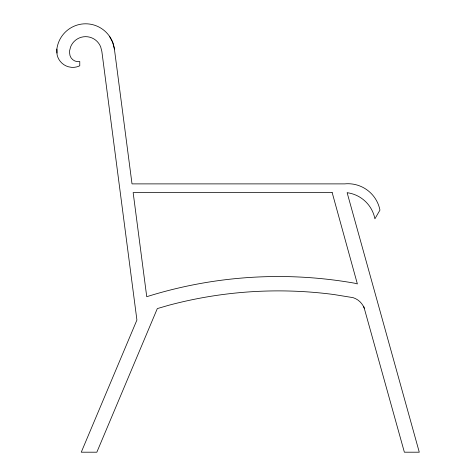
<?xml version="1.0" encoding="UTF-8"?>
<svg xmlns="http://www.w3.org/2000/svg" width="476" height="476" viewBox="0 0 476 476"><rect width="100%" height="100%" fill="white"/><g stroke="black" fill="none" stroke-linecap="round" stroke-linejoin="round"><path stroke-width="0.71" d="M114.407 49.058A29.012 29.012 0 0 0 56.87 49.058L57.096 54.811A16.071 16.071 0 0 0 68.484 66.795L71.329 67.318A16.071 16.071 0 0 0 79.772 65.777L79.772 61.529A8.598 8.598 0 0 1 69.627 53.068L69.627 50.664L70.573 46.969A16.16 16.16 0 0 1 100.704 46.969L101.858 51.473L136.915 320.033L81.259 452.2L96.842 452.2L157.318 308.585L168.801 305.253A424.961 424.961 0 0 1 333.807 294.519L353.061 297.643A17.618 17.618 0 0 1 364.253 308.216L404.374 452.2L419.279 452.2L347.135 192.726L347.647 192.768A32.642 32.642 0 0 1 374.904 218.805L379.949 210.106A32.642 32.642 0 0 0 344.678 183.885L132.013 183.885L114.407 49.058L112.687 42.322L109.421 36.188M363.688 306.235L364.253 308.216M56.87 49.058L56.87 53.068M332.171 192.578L133.149 192.578L146.739 296.703A439.318 439.318 0 0 1 354.572 283.19L357.369 283.928L332.171 192.578"/></g></svg>
